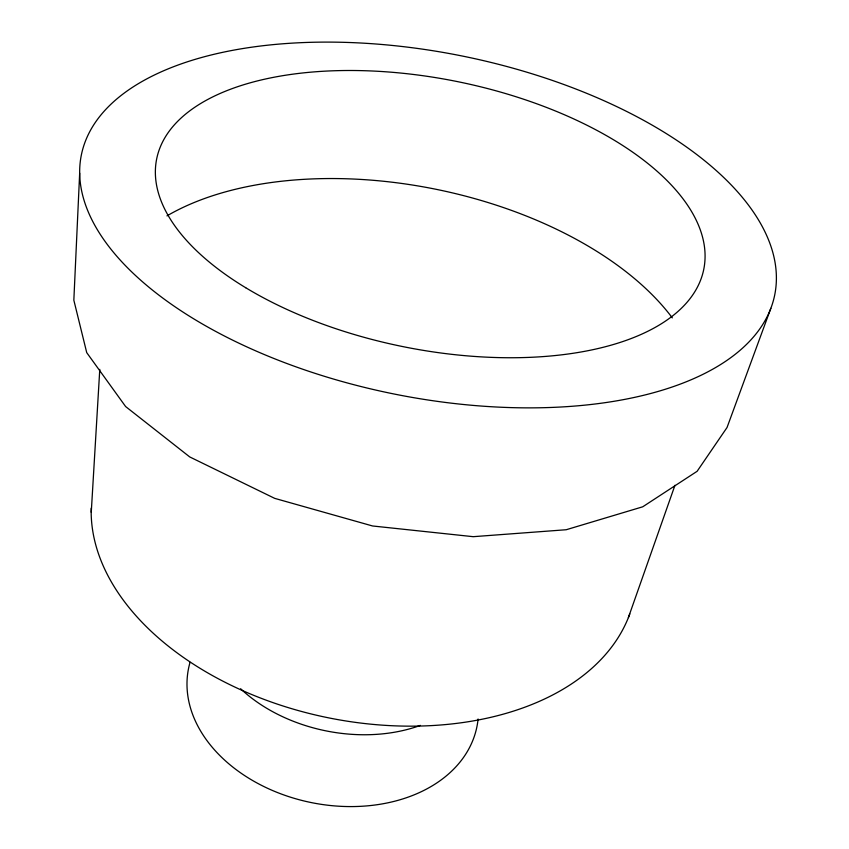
<?xml version="1.0" encoding="UTF-8"?>
<svg xmlns="http://www.w3.org/2000/svg" width="849" height="849" viewBox="0 0 849 849"><rect width="100%" height="100%" fill="white"/><g stroke="black" fill="none" stroke-linecap="round" stroke-linejoin="round"><path stroke-width="1.27" d="M79.668 173.143L73.842 300.196L86.725 352.632L125.62 406.544L189.73 456.932L274.673 498.352L372.573 525.977L473.243 536.685L566.209 529.734L642.725 506.8L697.114 471.301L727.041 427.493L770.828 308.346A353.683 172.4 11.4 0 0 310.363 42.333A353.683 172.4 11.4 0 0 202.9 324.276A353.683 172.4 11.4 0 0 770.828 308.346M99.779 369.379L91.183 513.571A275.936 178.608 11.4 0 0 334.846 719.061A275.936 178.608 11.4 0 0 629.799 613.891M628.377 617.616L674.966 485.278M91.172 512.234A275.936 178.608 11.4 0 1 91.204 508.211M166.966 215.879A303.295 167.635 11.4 0 1 672.312 317.876M420.361 725.396A138.557 96.722 11.4 0 1 240.617 688.741M478.083 719.007A147.1 107.154 11.4 0 1 312.464 802.814A147.1 107.154 11.4 0 1 190.049 662.316M245.69 287.715A279.056 135.278 11.4 0 0 698.897 284.128A279.056 135.278 11.4 0 0 346.074 70.509A279.056 135.278 11.4 0 0 245.69 287.715"/></g></svg>
